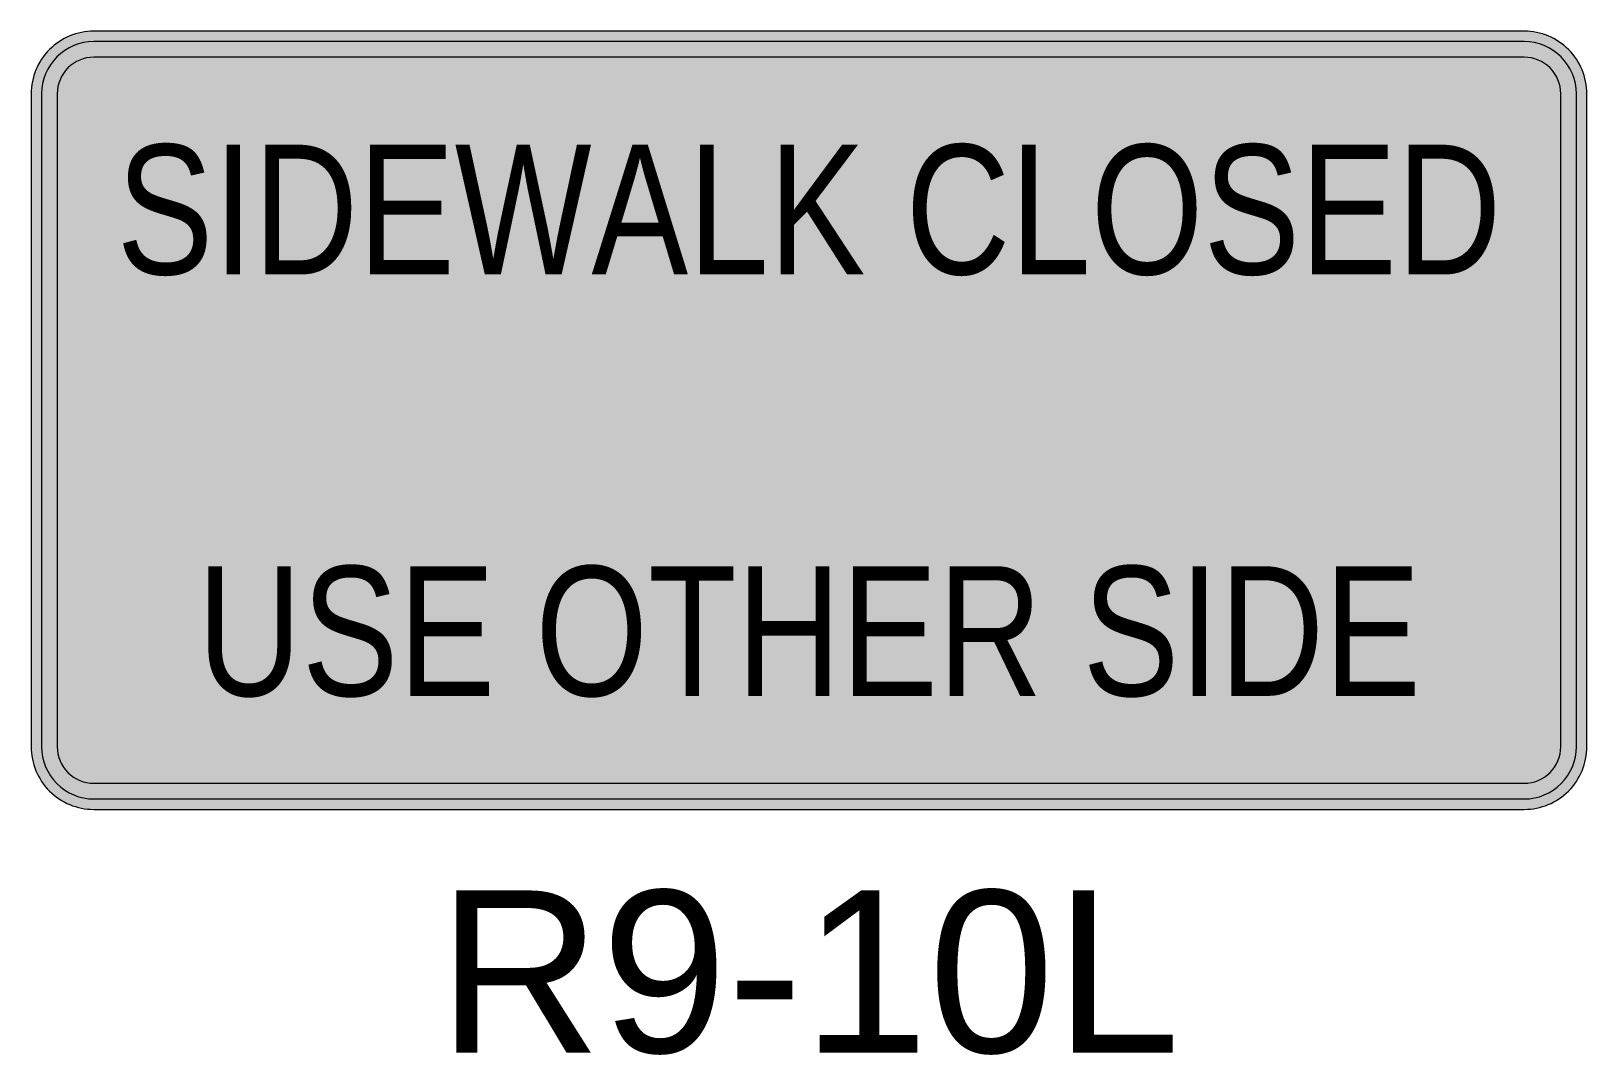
# Model space of a CAD drawing. Extents: x -0.48 to 0.48, y -0.391 to 0.24.
import ezdxf
from ezdxf.enums import TextEntityAlignment as Align

# ---------------------------------------------------------------- set-up
doc = ezdxf.new("R2010")
doc.units = 0
doc.header["$LTSCALE"] = 0.01
doc.header["$MEASUREMENT"] = 0
for name, color, linetype, lineweight in [('C-TRAF-CTRL-MTCD-IDEN', 7, 'Continuous', 20), ('C-TRAF-CTRL-MTCD-PATT-BLCK', 250, 'Continuous', 20), ('C-TRAF-CTRL-MTCD-PATT-WHIT', 255, 'Continuous', 20)]:
    doc.layers.add(name, color=color, linetype=linetype, lineweight=lineweight)
doc.styles.add('COA', font='arial.ttf')

msp = doc.modelspace()

# ---------------------------------------------------------------- hatches: boundary and pattern name
at = {"layer": 'C-TRAF-CTRL-MTCD-PATT-BLCK', "lineweight": 0}
h = msp.add_hatch(color=256, dxfattribs=at)
h.dxf.hatch_style = 1
edge = h.paths.add_edge_path(flags=16)
edge.add_line((-0.44137, -0.2239), (0.44137, -0.2239))
edge.add_arc((0.44137, -0.20137), 0.02253, 270, 360)
edge.add_line((0.4639, -0.20137), (0.4639, 0.20137))
edge.add_arc((0.44137, 0.20137), 0.02253, 360, 450)
edge.add_line((0.44137, 0.2239), (-0.44137, 0.2239))
edge.add_arc((-0.44137, 0.20137), 0.02253, 90, 180)
edge.add_line((-0.4639, 0.20137), (-0.4639, -0.20137))
edge.add_arc((-0.44137, -0.20137), 0.02253, 180, 270)
edge = h.paths.add_edge_path()
edge.add_line((-0.44137, -0.23356), (0.44137, -0.23356))
edge.add_arc((0.44137, -0.20137), 0.03219, 270, 360)
edge.add_line((0.47356, -0.20137), (0.47356, 0.20137))
edge.add_arc((0.44137, 0.20137), 0.03219, 0, 90)
edge.add_line((0.44137, 0.23356), (-0.44137, 0.23356))
edge.add_arc((-0.44137, 0.20137), 0.03219, 90, 180)
edge.add_line((-0.47356, 0.20137), (-0.47356, -0.20137))
edge.add_arc((-0.44137, -0.20137), 0.03219, 180, 270)
h = msp.add_hatch(color=256, dxfattribs=at)
edge = h.paths.add_edge_path()
edge.add_line((-0.3078, 0.06361), (-0.30783, 0.06362))
edge.add_line((-0.30783, 0.06362), (-0.4, -0.00122))
edge.add_line((-0.4, -0.00122), (-0.30697, -0.06648))
edge.add_line((-0.30697, -0.06648), (-0.30686, -0.06655))
edge.add_arc((-0.30162, -0.05906), 0.00914, 234.98548, 374.71405)
edge.add_line((-0.29277, -0.05673), (-0.29266, -0.05675))
edge.add_line((-0.29266, -0.05675), (-0.30125, -0.02412))
edge.add_line((-0.30125, -0.02412), (0.4, -0.02412))
edge.add_line((0.4, -0.02412), (0.4, 0.02412))
edge.add_line((0.4, 0.02412), (-0.30125, 0.02412))
edge.add_line((-0.30125, 0.02412), (-0.29366, 0.05389))
edge.add_line((-0.29366, 0.05389), (-0.29368, 0.05384))
edge.add_arc((-0.30254, 0.05613), 0.00914, 345.4985, 485.13711)
at = {"layer": 'C-TRAF-CTRL-MTCD-PATT-WHIT', "lineweight": 0}
h = msp.add_hatch(color=256, dxfattribs=at)
h.dxf.hatch_style = 1
edge = h.paths.add_edge_path()
edge.add_line((-0.44137, -0.24), (0.44137, -0.24))
edge.add_arc((0.44137, -0.20137), 0.03863, 270, 360)
edge.add_line((0.48, -0.20137), (0.48, 0.20137))
edge.add_arc((0.44137, 0.20137), 0.03863, 360, 450)
edge.add_line((0.44137, 0.24), (-0.44137, 0.24))
edge.add_arc((-0.44137, 0.20137), 0.03863, 90, 180)
edge.add_line((-0.48, 0.20137), (-0.48, -0.20137))
edge.add_arc((-0.44137, -0.20137), 0.03863, 180, 270)

# ---------------------------------------------------------------- linework, layer by layer
at = {"layer": 'C-TRAF-CTRL-MTCD-PATT-BLCK', "lineweight": 0, "flags": 128}
msp.add_lwpolyline([(-0.44137, -0.24), (0.44137, -0.24, 0.414214), (0.48, -0.20137), (0.48, 0.20137, 0.414214), (0.44137, 0.24), (-0.44137, 0.24, 0.414214), (-0.48, 0.20137), (-0.48, -0.20137, 0.414214)], format="xyb", close=True, dxfattribs=at)
at = {"layer": 'C-TRAF-CTRL-MTCD-PATT-BLCK', "lineweight": 0}
for points in [[(-0.44137, -0.23356), (0.44137, -0.23356, 0.414214), (0.47356, -0.20137), (0.47356, 0.20137, 0.414214), (0.44137, 0.23356), (-0.44137, 0.23356, 0.414214), (-0.47356, 0.20137), (-0.47356, -0.20137, 0.414214)], [(-0.44137, -0.2239), (0.44137, -0.2239, 0.414214), (0.4639, -0.20137), (0.4639, 0.20137, 0.414214), (0.44137, 0.2239), (-0.44137, 0.2239, 0.414214), (-0.4639, 0.20137), (-0.4639, -0.20137, 0.414214)]]:
    msp.add_lwpolyline(points, format="xyb", close=True, dxfattribs=at)

# ---------------------------------------------------------------- texts
at = {"layer": 'C-TRAF-CTRL-MTCD-IDEN', "linetype": 'ByBlock', "lineweight": 0, "style": 'COA'}
msp.add_text('R9-10L', height=0.1, dxfattribs=at).set_placement((0, -0.29), align=Align.TOP_CENTER)
at = {"layer": 'C-TRAF-CTRL-MTCD-PATT-BLCK', "lineweight": 0, "style": 'COA', "width": 0.8}
for s, p in [('SIDEWALK CLOSED', (0, 0.13)), ('USE OTHER SIDE', (0, -0.13))]:
    msp.add_text(s, height=0.08, dxfattribs=at).set_placement(p, align=Align.MIDDLE_CENTER)

doc.saveas('drawing.dxf')
